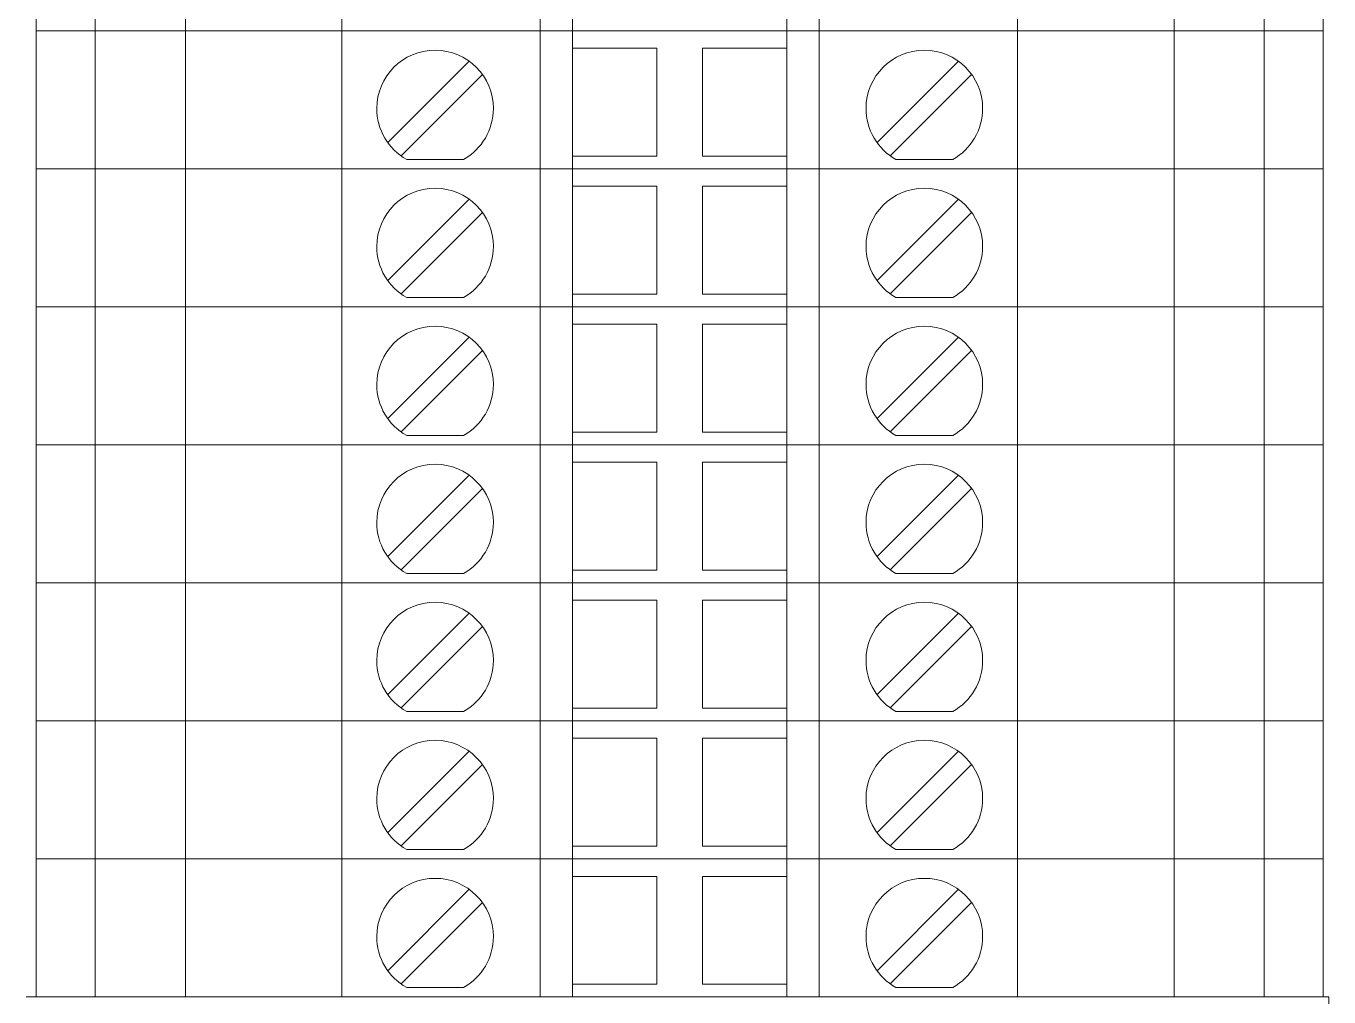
# Model space of a CAD drawing. Header units: millimetres. Extents: x 1880 to 4113, y 771 to 2990.
# Drawn here: x 2250.29 to 2298.89, y 1787.01 to 1823.24 of the extents above; entities that cross this region are included whole.
import ezdxf

# ---------------------------------------------------------------- set-up
doc = ezdxf.new("R2010")
doc.units = ezdxf.units.MM
doc.layers.add('000-PI-Oprema', color=30, linetype='Continuous', lineweight=5)
doc.layers.add('000-PI-ORMAR', color=2, linetype='Continuous')

msp = doc.modelspace()

# ---------------------------------------------------------------- linework, layer by layer
at = {"layer": '000-PI-Oprema', "color": 0, "linetype": 'ByBlock', "lineweight": 0}
for p, q in [((2298.89, 1787.013), (2250.29, 1787.013)), ((2298.89, 1779.663), (2298.89, 1787.013))]:
    msp.add_line(p, q, dxfattribs=at)
at = {"layer": '000-PI-ORMAR', "color": 0, "linetype": 'ByBlock', "lineweight": 0}
for p, q in [((2250.672, 1823.063), (2250.672, 1828.213)), ((2252.872, 1823.063), (2252.872, 1828.213)), ((2256.233, 1823.063), (2256.233, 1828.213)), ((2262.072, 1823.063), (2262.072, 1828.213)), ((2269.472, 1823.063), (2269.472, 1828.213)), ((2270.672, 1823.063), (2270.672, 1828.213)), ((2278.672, 1823.063), (2278.672, 1828.213)), ((2279.872, 1823.063), (2279.872, 1828.213)), ((2287.272, 1823.063), (2287.272, 1828.213)), ((2293.111, 1823.063), (2293.111, 1828.213)), ((2296.472, 1823.063), (2296.472, 1828.213)), ((2298.672, 1823.063), (2298.672, 1828.213)), ((2250.672, 1823.063), (2250.672, 1823.063)), ((2250.672, 1823.063), (2251.355, 1823.063)), ((2250.672, 1823.063), (2250.672, 1823.063)), ((2250.672, 1823.063), (2251.355, 1823.063)), ((2250.672, 1817.913), (2250.672, 1823.063)), ((2251.672, 1823.063), (2251.355, 1823.063)), ((2251.672, 1823.063), (2251.355, 1823.063)), ((2252.872, 1823.063), (2251.672, 1823.063)), ((2251.672, 1823.063), (2251.672, 1823.063)), ((2251.672, 1823.063), (2251.672, 1823.063)), ((2252.872, 1823.063), (2251.672, 1823.063)), ((2252.172, 1823.063), (2252.172, 1823.063)), ((2254.464, 1823.063), (2252.872, 1823.063)), ((2252.872, 1823.063), (2252.872, 1823.063)), ((2252.872, 1823.063), (2252.872, 1823.063)), ((2254.464, 1823.063), (2252.872, 1823.063)), ((2252.872, 1817.913), (2252.872, 1823.063)), ((2256.606, 1823.063), (2254.464, 1823.063)), ((2256.606, 1823.063), (2254.464, 1823.063)), ((2254.922, 1823.063), (2254.922, 1823.063)), ((2254.922, 1823.063), (2254.922, 1823.063)), ((2256.233, 1817.913), (2256.233, 1823.063)), ((2256.606, 1823.063), (2256.99, 1823.063)), ((2256.99, 1823.063), (2256.606, 1823.063)), ((2256.99, 1823.063), (2259.498, 1823.063)), ((2259.498, 1823.063), (2256.99, 1823.063)), ((2257.472, 1823.063), (2257.472, 1823.063)), ((2257.472, 1823.063), (2257.472, 1823.063)), ((2258.372, 1823.063), (2258.372, 1823.063)), ((2258.372, 1823.063), (2258.372, 1823.063)), ((2258.672, 1823.063), (2258.672, 1823.063)), ((2262.072, 1823.063), (2259.498, 1823.063)), ((2262.072, 1823.063), (2259.498, 1823.063)), ((2269.472, 1823.063), (2262.072, 1823.063)), ((2269.472, 1823.063), (2262.072, 1823.063)), ((2262.072, 1817.913), (2262.072, 1823.063)), ((2270.672, 1823.063), (2269.472, 1823.063)), ((2270.672, 1823.063), (2269.472, 1823.063)), ((2269.472, 1817.913), (2269.472, 1823.063)), ((2278.672, 1823.063), (2270.672, 1823.063)), ((2270.672, 1823.063), (2270.672, 1823.063)), ((2270.672, 1823.063), (2270.672, 1823.063)), ((2278.672, 1823.063), (2270.672, 1823.063)), ((2270.672, 1817.913), (2270.672, 1823.063)), ((2279.872, 1823.063), (2278.672, 1823.063)), ((2278.672, 1823.063), (2278.672, 1823.063)), ((2278.672, 1823.063), (2278.672, 1823.063)), ((2279.872, 1823.063), (2278.672, 1823.063)), ((2278.672, 1817.913), (2278.672, 1823.063)), ((2287.272, 1823.063), (2279.872, 1823.063)), ((2287.272, 1823.063), (2279.872, 1823.063)), ((2279.872, 1817.913), (2279.872, 1823.063)), ((2284.472, 1823.063), (2284.472, 1823.063)), ((2284.472, 1823.063), (2284.472, 1823.063)), ((2289.846, 1823.063), (2287.272, 1823.063)), ((2289.846, 1823.063), (2287.272, 1823.063)), ((2287.272, 1817.913), (2287.272, 1823.063)), ((2289.522, 1823.063), (2289.522, 1823.063)), ((2289.522, 1823.063), (2289.522, 1823.063)), ((2289.846, 1823.063), (2292.354, 1823.063)), ((2292.354, 1823.063), (2289.846, 1823.063)), ((2290.672, 1823.063), (2290.672, 1823.063)), ((2292.172, 1823.063), (2292.172, 1823.063)), ((2292.172, 1823.063), (2292.172, 1823.063)), ((2292.354, 1823.063), (2292.738, 1823.063)), ((2292.738, 1823.063), (2292.354, 1823.063)), ((2294.88, 1823.063), (2292.738, 1823.063)), ((2294.88, 1823.063), (2292.738, 1823.063)), ((2293.111, 1817.913), (2293.111, 1823.063)), ((2294.422, 1823.063), (2294.422, 1823.063)), ((2294.422, 1823.063), (2294.422, 1823.063)), ((2296.472, 1823.063), (2294.88, 1823.063)), ((2296.472, 1823.063), (2294.88, 1823.063)), ((2296.472, 1823.063), (2298.672, 1823.063)), ((2296.472, 1823.063), (2296.472, 1823.063)), ((2296.472, 1823.063), (2296.472, 1823.063)), ((2296.472, 1823.063), (2298.672, 1823.063)), ((2296.472, 1817.913), (2296.472, 1823.063)), ((2298.672, 1823.063), (2298.672, 1823.063)), ((2298.672, 1823.063), (2298.672, 1823.063)), ((2298.672, 1817.913), (2298.672, 1823.063)), ((2270.672, 1822.413), (2270.672, 1822.413)), ((2270.672, 1822.413), (2273.822, 1822.413)), ((2273.822, 1822.413), (2273.822, 1818.388)), ((2273.822, 1822.413), (2273.822, 1822.413)), ((2275.522, 1822.413), (2278.672, 1822.413)), ((2275.522, 1818.388), (2275.522, 1822.413)), ((2275.522, 1822.413), (2275.522, 1822.413)), ((2278.672, 1822.413), (2278.672, 1822.413)), ((2266.817, 1821.929), (2263.782, 1818.893)), ((2266.817, 1821.929), (2266.817, 1821.929)), ((2285.067, 1821.929), (2282.032, 1818.893)), ((2285.067, 1821.929), (2285.067, 1821.929)), ((2264.276, 1818.398), (2267.312, 1821.434)), ((2267.312, 1821.434), (2267.312, 1821.434)), ((2269.472, 1818.863), (2269.472, 1821.463)), ((2269.472, 1821.463), (2269.472, 1821.463)), ((2279.872, 1821.463), (2279.872, 1821.463)), ((2279.872, 1818.863), (2279.872, 1821.463)), ((2282.526, 1818.398), (2285.562, 1821.434)), ((2285.562, 1821.434), (2285.562, 1821.434)), ((2263.782, 1818.893), (2263.782, 1818.893)), ((2269.472, 1818.863), (2269.472, 1818.863)), ((2279.872, 1818.863), (2279.872, 1818.863)), ((2282.032, 1818.893), (2282.032, 1818.893)), ((2264.276, 1818.398), (2264.276, 1818.398)), ((2264.488, 1818.263), (2264.488, 1818.263)), ((2264.488, 1818.263), (2266.606, 1818.263)), ((2266.606, 1818.263), (2266.606, 1818.263)), ((2270.672, 1818.388), (2270.672, 1818.388)), ((2273.822, 1818.388), (2270.672, 1818.388)), ((2273.822, 1818.388), (2273.822, 1818.388)), ((2278.672, 1818.388), (2275.522, 1818.388)), ((2275.522, 1818.388), (2275.522, 1818.388)), ((2278.672, 1818.388), (2278.672, 1818.388)), ((2282.526, 1818.398), (2282.526, 1818.398)), ((2282.738, 1818.263), (2282.738, 1818.263)), ((2282.738, 1818.263), (2284.856, 1818.263)), ((2284.856, 1818.263), (2284.856, 1818.263)), ((2250.672, 1817.913), (2250.672, 1817.913)), ((2250.672, 1817.913), (2251.355, 1817.913)), ((2250.672, 1817.913), (2250.672, 1817.913)), ((2250.672, 1817.913), (2251.355, 1817.913)), ((2250.672, 1812.763), (2250.672, 1817.913)), ((2251.672, 1817.913), (2251.355, 1817.913)), ((2251.672, 1817.913), (2251.355, 1817.913)), ((2252.872, 1817.913), (2251.672, 1817.913)), ((2251.672, 1817.913), (2251.672, 1817.913)), ((2251.672, 1817.913), (2251.672, 1817.913)), ((2252.872, 1817.913), (2251.672, 1817.913)), ((2252.172, 1817.913), (2252.172, 1817.913)), ((2254.464, 1817.913), (2252.872, 1817.913)), ((2252.872, 1817.913), (2252.872, 1817.913)), ((2252.872, 1817.913), (2252.872, 1817.913)), ((2254.464, 1817.913), (2252.872, 1817.913)), ((2252.872, 1812.763), (2252.872, 1817.913)), ((2256.606, 1817.913), (2254.464, 1817.913)), ((2256.606, 1817.913), (2254.464, 1817.913)), ((2254.922, 1817.913), (2254.922, 1817.913)), ((2254.922, 1817.913), (2254.922, 1817.913)), ((2256.233, 1812.763), (2256.233, 1817.913)), ((2256.606, 1817.913), (2256.99, 1817.913)), ((2256.99, 1817.913), (2256.606, 1817.913)), ((2256.99, 1817.913), (2259.498, 1817.913)), ((2259.498, 1817.913), (2256.99, 1817.913)), ((2257.472, 1817.913), (2257.472, 1817.913)), ((2257.472, 1817.913), (2257.472, 1817.913)), ((2258.372, 1817.913), (2258.372, 1817.913)), ((2258.372, 1817.913), (2258.372, 1817.913)), ((2258.672, 1817.913), (2258.672, 1817.913)), ((2262.072, 1817.913), (2259.498, 1817.913)), ((2262.072, 1817.913), (2259.498, 1817.913)), ((2269.472, 1817.913), (2262.072, 1817.913)), ((2269.472, 1817.913), (2262.072, 1817.913)), ((2262.072, 1812.763), (2262.072, 1817.913)), ((2270.672, 1817.913), (2269.472, 1817.913)), ((2270.672, 1817.913), (2269.472, 1817.913)), ((2269.472, 1812.763), (2269.472, 1817.913)), ((2278.672, 1817.913), (2270.672, 1817.913)), ((2270.672, 1817.913), (2270.672, 1817.913)), ((2270.672, 1817.913), (2270.672, 1817.913)), ((2278.672, 1817.913), (2270.672, 1817.913)), ((2270.672, 1812.763), (2270.672, 1817.913)), ((2279.872, 1817.913), (2278.672, 1817.913)), ((2278.672, 1817.913), (2278.672, 1817.913)), ((2278.672, 1817.913), (2278.672, 1817.913)), ((2279.872, 1817.913), (2278.672, 1817.913)), ((2278.672, 1812.763), (2278.672, 1817.913)), ((2287.272, 1817.913), (2279.872, 1817.913)), ((2287.272, 1817.913), (2279.872, 1817.913)), ((2279.872, 1812.763), (2279.872, 1817.913)), ((2284.472, 1817.913), (2284.472, 1817.913)), ((2284.472, 1817.913), (2284.472, 1817.913)), ((2289.846, 1817.913), (2287.272, 1817.913)), ((2289.846, 1817.913), (2287.272, 1817.913)), ((2287.272, 1812.763), (2287.272, 1817.913)), ((2289.522, 1817.913), (2289.522, 1817.913)), ((2289.522, 1817.913), (2289.522, 1817.913)), ((2289.846, 1817.913), (2292.354, 1817.913)), ((2292.354, 1817.913), (2289.846, 1817.913)), ((2290.672, 1817.913), (2290.672, 1817.913)), ((2292.172, 1817.913), (2292.172, 1817.913)), ((2292.172, 1817.913), (2292.172, 1817.913)), ((2292.354, 1817.913), (2292.738, 1817.913)), ((2292.738, 1817.913), (2292.354, 1817.913)), ((2294.88, 1817.913), (2292.738, 1817.913)), ((2294.88, 1817.913), (2292.738, 1817.913)), ((2293.111, 1812.763), (2293.111, 1817.913)), ((2294.422, 1817.913), (2294.422, 1817.913)), ((2294.422, 1817.913), (2294.422, 1817.913)), ((2296.472, 1817.913), (2294.88, 1817.913)), ((2296.472, 1817.913), (2294.88, 1817.913)), ((2296.472, 1817.913), (2298.672, 1817.913)), ((2296.472, 1817.913), (2296.472, 1817.913)), ((2296.472, 1817.913), (2296.472, 1817.913)), ((2296.472, 1817.913), (2298.672, 1817.913)), ((2296.472, 1812.763), (2296.472, 1817.913)), ((2298.672, 1817.913), (2298.672, 1817.913)), ((2298.672, 1817.913), (2298.672, 1817.913)), ((2298.672, 1812.763), (2298.672, 1817.913)), ((2270.672, 1817.263), (2270.672, 1817.263)), ((2270.672, 1817.263), (2273.822, 1817.263)), ((2273.822, 1817.263), (2273.822, 1813.238)), ((2273.822, 1817.263), (2273.822, 1817.263)), ((2275.522, 1817.263), (2278.672, 1817.263)), ((2275.522, 1813.238), (2275.522, 1817.263)), ((2275.522, 1817.263), (2275.522, 1817.263)), ((2278.672, 1817.263), (2278.672, 1817.263)), ((2266.817, 1816.779), (2263.782, 1813.743)), ((2266.817, 1816.779), (2266.817, 1816.779)), ((2285.067, 1816.779), (2282.032, 1813.743)), ((2285.067, 1816.779), (2285.067, 1816.779)), ((2264.276, 1813.248), (2267.312, 1816.284)), ((2267.312, 1816.284), (2267.312, 1816.284)), ((2269.472, 1813.713), (2269.472, 1816.313)), ((2269.472, 1816.313), (2269.472, 1816.313)), ((2279.872, 1816.313), (2279.872, 1816.313)), ((2279.872, 1813.713), (2279.872, 1816.313)), ((2282.526, 1813.248), (2285.562, 1816.284)), ((2285.562, 1816.284), (2285.562, 1816.284)), ((2263.782, 1813.743), (2263.782, 1813.743)), ((2269.472, 1813.713), (2269.472, 1813.713)), ((2279.872, 1813.713), (2279.872, 1813.713)), ((2282.032, 1813.743), (2282.032, 1813.743)), ((2264.276, 1813.248), (2264.276, 1813.248)), ((2264.488, 1813.113), (2264.488, 1813.113)), ((2264.488, 1813.113), (2266.606, 1813.113)), ((2266.606, 1813.113), (2266.606, 1813.113)), ((2270.672, 1813.238), (2270.672, 1813.238)), ((2273.822, 1813.238), (2270.672, 1813.238)), ((2273.822, 1813.238), (2273.822, 1813.238)), ((2278.672, 1813.238), (2275.522, 1813.238)), ((2275.522, 1813.238), (2275.522, 1813.238)), ((2278.672, 1813.238), (2278.672, 1813.238)), ((2282.526, 1813.248), (2282.526, 1813.248)), ((2282.738, 1813.113), (2282.738, 1813.113)), ((2282.738, 1813.113), (2284.856, 1813.113)), ((2284.856, 1813.113), (2284.856, 1813.113)), ((2250.672, 1812.763), (2250.672, 1812.763)), ((2250.672, 1812.763), (2251.355, 1812.763)), ((2250.672, 1812.763), (2250.672, 1812.763)), ((2250.672, 1812.763), (2251.355, 1812.763)), ((2250.672, 1807.613), (2250.672, 1812.763)), ((2251.672, 1812.763), (2251.355, 1812.763)), ((2251.672, 1812.763), (2251.355, 1812.763)), ((2252.872, 1812.763), (2251.672, 1812.763)), ((2251.672, 1812.763), (2251.672, 1812.763)), ((2251.672, 1812.763), (2251.672, 1812.763)), ((2252.872, 1812.763), (2251.672, 1812.763)), ((2252.172, 1812.763), (2252.172, 1812.763)), ((2254.464, 1812.763), (2252.872, 1812.763)), ((2252.872, 1812.763), (2252.872, 1812.763)), ((2252.872, 1812.763), (2252.872, 1812.763)), ((2254.464, 1812.763), (2252.872, 1812.763)), ((2252.872, 1807.613), (2252.872, 1812.763)), ((2256.606, 1812.763), (2254.464, 1812.763)), ((2256.606, 1812.763), (2254.464, 1812.763)), ((2254.922, 1812.763), (2254.922, 1812.763)), ((2254.922, 1812.763), (2254.922, 1812.763)), ((2256.233, 1807.613), (2256.233, 1812.763)), ((2256.606, 1812.763), (2256.99, 1812.763)), ((2256.99, 1812.763), (2256.606, 1812.763)), ((2256.99, 1812.763), (2259.498, 1812.763)), ((2259.498, 1812.763), (2256.99, 1812.763)), ((2257.472, 1812.763), (2257.472, 1812.763)), ((2257.472, 1812.763), (2257.472, 1812.763)), ((2258.372, 1812.763), (2258.372, 1812.763)), ((2258.372, 1812.763), (2258.372, 1812.763)), ((2258.672, 1812.763), (2258.672, 1812.763)), ((2262.072, 1812.763), (2259.498, 1812.763)), ((2262.072, 1812.763), (2259.498, 1812.763)), ((2269.472, 1812.763), (2262.072, 1812.763)), ((2269.472, 1812.763), (2262.072, 1812.763)), ((2262.072, 1807.613), (2262.072, 1812.763)), ((2270.672, 1812.763), (2269.472, 1812.763)), ((2270.672, 1812.763), (2269.472, 1812.763)), ((2269.472, 1807.613), (2269.472, 1812.763)), ((2278.672, 1812.763), (2270.672, 1812.763)), ((2270.672, 1812.763), (2270.672, 1812.763)), ((2270.672, 1812.763), (2270.672, 1812.763)), ((2278.672, 1812.763), (2270.672, 1812.763)), ((2270.672, 1807.613), (2270.672, 1812.763)), ((2279.872, 1812.763), (2278.672, 1812.763)), ((2278.672, 1812.763), (2278.672, 1812.763)), ((2278.672, 1812.763), (2278.672, 1812.763)), ((2279.872, 1812.763), (2278.672, 1812.763)), ((2278.672, 1807.613), (2278.672, 1812.763)), ((2287.272, 1812.763), (2279.872, 1812.763)), ((2287.272, 1812.763), (2279.872, 1812.763)), ((2279.872, 1807.613), (2279.872, 1812.763)), ((2284.472, 1812.763), (2284.472, 1812.763)), ((2284.472, 1812.763), (2284.472, 1812.763)), ((2289.846, 1812.763), (2287.272, 1812.763)), ((2289.846, 1812.763), (2287.272, 1812.763)), ((2287.272, 1807.613), (2287.272, 1812.763)), ((2289.522, 1812.763), (2289.522, 1812.763)), ((2289.522, 1812.763), (2289.522, 1812.763)), ((2289.846, 1812.763), (2292.354, 1812.763)), ((2292.354, 1812.763), (2289.846, 1812.763)), ((2290.672, 1812.763), (2290.672, 1812.763)), ((2292.172, 1812.763), (2292.172, 1812.763)), ((2292.172, 1812.763), (2292.172, 1812.763)), ((2292.354, 1812.763), (2292.738, 1812.763)), ((2292.738, 1812.763), (2292.354, 1812.763)), ((2294.88, 1812.763), (2292.738, 1812.763)), ((2294.88, 1812.763), (2292.738, 1812.763)), ((2293.111, 1807.613), (2293.111, 1812.763)), ((2294.422, 1812.763), (2294.422, 1812.763)), ((2294.422, 1812.763), (2294.422, 1812.763)), ((2296.472, 1812.763), (2294.88, 1812.763)), ((2296.472, 1812.763), (2294.88, 1812.763)), ((2296.472, 1812.763), (2298.672, 1812.763)), ((2296.472, 1812.763), (2296.472, 1812.763)), ((2296.472, 1812.763), (2296.472, 1812.763)), ((2296.472, 1812.763), (2298.672, 1812.763)), ((2296.472, 1807.613), (2296.472, 1812.763)), ((2298.672, 1812.763), (2298.672, 1812.763)), ((2298.672, 1812.763), (2298.672, 1812.763)), ((2298.672, 1807.613), (2298.672, 1812.763)), ((2270.672, 1812.113), (2270.672, 1812.113)), ((2270.672, 1812.113), (2273.822, 1812.113)), ((2273.822, 1812.113), (2273.822, 1808.088)), ((2273.822, 1812.113), (2273.822, 1812.113)), ((2275.522, 1812.113), (2278.672, 1812.113)), ((2275.522, 1808.088), (2275.522, 1812.113)), ((2275.522, 1812.113), (2275.522, 1812.113)), ((2278.672, 1812.113), (2278.672, 1812.113)), ((2266.817, 1811.629), (2263.782, 1808.593)), ((2266.817, 1811.629), (2266.817, 1811.629)), ((2285.067, 1811.629), (2282.032, 1808.593)), ((2285.067, 1811.629), (2285.067, 1811.629)), ((2264.276, 1808.098), (2267.312, 1811.134)), ((2267.312, 1811.134), (2267.312, 1811.134)), ((2269.472, 1808.563), (2269.472, 1811.163)), ((2269.472, 1811.163), (2269.472, 1811.163)), ((2279.872, 1811.163), (2279.872, 1811.163)), ((2279.872, 1808.563), (2279.872, 1811.163)), ((2282.526, 1808.098), (2285.562, 1811.134)), ((2285.562, 1811.134), (2285.562, 1811.134)), ((2263.782, 1808.593), (2263.782, 1808.593)), ((2269.472, 1808.563), (2269.472, 1808.563)), ((2279.872, 1808.563), (2279.872, 1808.563)), ((2282.032, 1808.593), (2282.032, 1808.593)), ((2264.276, 1808.098), (2264.276, 1808.098)), ((2264.488, 1807.963), (2264.488, 1807.963)), ((2264.488, 1807.963), (2266.606, 1807.963)), ((2266.606, 1807.963), (2266.606, 1807.963)), ((2270.672, 1808.088), (2270.672, 1808.088)), ((2273.822, 1808.088), (2270.672, 1808.088)), ((2273.822, 1808.088), (2273.822, 1808.088)), ((2278.672, 1808.088), (2275.522, 1808.088)), ((2275.522, 1808.088), (2275.522, 1808.088)), ((2278.672, 1808.088), (2278.672, 1808.088)), ((2282.526, 1808.098), (2282.526, 1808.098)), ((2282.738, 1807.963), (2282.738, 1807.963)), ((2282.738, 1807.963), (2284.856, 1807.963)), ((2284.856, 1807.963), (2284.856, 1807.963)), ((2250.672, 1807.613), (2250.672, 1807.613)), ((2250.672, 1807.613), (2251.355, 1807.613)), ((2250.672, 1807.613), (2250.672, 1807.613)), ((2250.672, 1807.613), (2251.355, 1807.613)), ((2250.672, 1802.463), (2250.672, 1807.613)), ((2251.672, 1807.613), (2251.355, 1807.613)), ((2251.672, 1807.613), (2251.355, 1807.613)), ((2252.872, 1807.613), (2251.672, 1807.613)), ((2251.672, 1807.613), (2251.672, 1807.613)), ((2251.672, 1807.613), (2251.672, 1807.613)), ((2252.872, 1807.613), (2251.672, 1807.613)), ((2252.172, 1807.613), (2252.172, 1807.613)), ((2254.464, 1807.613), (2252.872, 1807.613)), ((2252.872, 1807.613), (2252.872, 1807.613)), ((2252.872, 1807.613), (2252.872, 1807.613)), ((2254.464, 1807.613), (2252.872, 1807.613)), ((2252.872, 1802.463), (2252.872, 1807.613)), ((2256.606, 1807.613), (2254.464, 1807.613)), ((2256.606, 1807.613), (2254.464, 1807.613)), ((2254.922, 1807.613), (2254.922, 1807.613)), ((2254.922, 1807.613), (2254.922, 1807.613)), ((2256.233, 1802.463), (2256.233, 1807.613)), ((2256.606, 1807.613), (2256.99, 1807.613)), ((2256.99, 1807.613), (2256.606, 1807.613)), ((2256.99, 1807.613), (2259.498, 1807.613)), ((2259.498, 1807.613), (2256.99, 1807.613)), ((2257.472, 1807.613), (2257.472, 1807.613)), ((2257.472, 1807.613), (2257.472, 1807.613)), ((2258.372, 1807.613), (2258.372, 1807.613)), ((2258.372, 1807.613), (2258.372, 1807.613)), ((2258.672, 1807.613), (2258.672, 1807.613)), ((2262.072, 1807.613), (2259.498, 1807.613)), ((2262.072, 1807.613), (2259.498, 1807.613)), ((2269.472, 1807.613), (2262.072, 1807.613)), ((2269.472, 1807.613), (2262.072, 1807.613)), ((2262.072, 1802.463), (2262.072, 1807.613)), ((2270.672, 1807.613), (2269.472, 1807.613)), ((2270.672, 1807.613), (2269.472, 1807.613)), ((2269.472, 1802.463), (2269.472, 1807.613)), ((2278.672, 1807.613), (2270.672, 1807.613)), ((2270.672, 1807.613), (2270.672, 1807.613)), ((2270.672, 1807.613), (2270.672, 1807.613)), ((2278.672, 1807.613), (2270.672, 1807.613)), ((2270.672, 1802.463), (2270.672, 1807.613)), ((2279.872, 1807.613), (2278.672, 1807.613)), ((2278.672, 1807.613), (2278.672, 1807.613)), ((2278.672, 1807.613), (2278.672, 1807.613)), ((2279.872, 1807.613), (2278.672, 1807.613)), ((2278.672, 1802.463), (2278.672, 1807.613)), ((2287.272, 1807.613), (2279.872, 1807.613)), ((2287.272, 1807.613), (2279.872, 1807.613)), ((2279.872, 1802.463), (2279.872, 1807.613)), ((2284.472, 1807.613), (2284.472, 1807.613)), ((2284.472, 1807.613), (2284.472, 1807.613)), ((2289.846, 1807.613), (2287.272, 1807.613)), ((2289.846, 1807.613), (2287.272, 1807.613)), ((2287.272, 1802.463), (2287.272, 1807.613)), ((2289.522, 1807.613), (2289.522, 1807.613)), ((2289.522, 1807.613), (2289.522, 1807.613)), ((2289.846, 1807.613), (2292.354, 1807.613)), ((2292.354, 1807.613), (2289.846, 1807.613)), ((2290.672, 1807.613), (2290.672, 1807.613)), ((2292.172, 1807.613), (2292.172, 1807.613)), ((2292.172, 1807.613), (2292.172, 1807.613)), ((2292.354, 1807.613), (2292.738, 1807.613)), ((2292.738, 1807.613), (2292.354, 1807.613)), ((2294.88, 1807.613), (2292.738, 1807.613)), ((2294.88, 1807.613), (2292.738, 1807.613)), ((2293.111, 1802.463), (2293.111, 1807.613)), ((2294.422, 1807.613), (2294.422, 1807.613)), ((2294.422, 1807.613), (2294.422, 1807.613)), ((2296.472, 1807.613), (2294.88, 1807.613)), ((2296.472, 1807.613), (2294.88, 1807.613)), ((2296.472, 1807.613), (2298.672, 1807.613)), ((2296.472, 1807.613), (2296.472, 1807.613)), ((2296.472, 1807.613), (2296.472, 1807.613)), ((2296.472, 1807.613), (2298.672, 1807.613)), ((2296.472, 1802.463), (2296.472, 1807.613)), ((2298.672, 1807.613), (2298.672, 1807.613)), ((2298.672, 1807.613), (2298.672, 1807.613)), ((2298.672, 1802.463), (2298.672, 1807.613)), ((2270.672, 1806.963), (2270.672, 1806.963)), ((2270.672, 1806.963), (2273.822, 1806.963)), ((2273.822, 1806.963), (2273.822, 1802.938)), ((2273.822, 1806.963), (2273.822, 1806.963)), ((2275.522, 1806.963), (2278.672, 1806.963)), ((2275.522, 1802.938), (2275.522, 1806.963)), ((2275.522, 1806.963), (2275.522, 1806.963)), ((2278.672, 1806.963), (2278.672, 1806.963)), ((2266.817, 1806.479), (2263.782, 1803.443)), ((2266.817, 1806.479), (2266.817, 1806.479)), ((2285.067, 1806.479), (2282.032, 1803.443)), ((2285.067, 1806.479), (2285.067, 1806.479)), ((2264.276, 1802.948), (2267.312, 1805.984)), ((2267.312, 1805.984), (2267.312, 1805.984)), ((2269.472, 1803.413), (2269.472, 1806.013)), ((2269.472, 1806.013), (2269.472, 1806.013)), ((2279.872, 1806.013), (2279.872, 1806.013)), ((2279.872, 1803.413), (2279.872, 1806.013)), ((2282.526, 1802.948), (2285.562, 1805.984)), ((2285.562, 1805.984), (2285.562, 1805.984)), ((2263.782, 1803.443), (2263.782, 1803.443)), ((2269.472, 1803.413), (2269.472, 1803.413)), ((2279.872, 1803.413), (2279.872, 1803.413)), ((2282.032, 1803.443), (2282.032, 1803.443)), ((2264.276, 1802.948), (2264.276, 1802.948)), ((2264.488, 1802.813), (2264.488, 1802.813)), ((2264.488, 1802.813), (2266.606, 1802.813)), ((2266.606, 1802.813), (2266.606, 1802.813)), ((2270.672, 1802.938), (2270.672, 1802.938)), ((2273.822, 1802.938), (2270.672, 1802.938)), ((2273.822, 1802.938), (2273.822, 1802.938)), ((2278.672, 1802.938), (2275.522, 1802.938)), ((2275.522, 1802.938), (2275.522, 1802.938)), ((2278.672, 1802.938), (2278.672, 1802.938)), ((2282.526, 1802.948), (2282.526, 1802.948)), ((2282.738, 1802.813), (2282.738, 1802.813)), ((2282.738, 1802.813), (2284.856, 1802.813)), ((2284.856, 1802.813), (2284.856, 1802.813)), ((2250.672, 1802.463), (2250.672, 1802.463)), ((2250.672, 1802.463), (2251.355, 1802.463)), ((2250.672, 1802.463), (2250.672, 1802.463)), ((2250.672, 1802.463), (2251.355, 1802.463)), ((2250.672, 1797.313), (2250.672, 1802.463)), ((2251.672, 1802.463), (2251.355, 1802.463)), ((2251.672, 1802.463), (2251.355, 1802.463)), ((2252.872, 1802.463), (2251.672, 1802.463)), ((2251.672, 1802.463), (2251.672, 1802.463)), ((2251.672, 1802.463), (2251.672, 1802.463)), ((2252.872, 1802.463), (2251.672, 1802.463)), ((2252.172, 1802.463), (2252.172, 1802.463)), ((2254.464, 1802.463), (2252.872, 1802.463)), ((2252.872, 1802.463), (2252.872, 1802.463)), ((2252.872, 1802.463), (2252.872, 1802.463)), ((2254.464, 1802.463), (2252.872, 1802.463)), ((2252.872, 1797.313), (2252.872, 1802.463)), ((2256.606, 1802.463), (2254.464, 1802.463)), ((2256.606, 1802.463), (2254.464, 1802.463)), ((2254.922, 1802.463), (2254.922, 1802.463)), ((2254.922, 1802.463), (2254.922, 1802.463)), ((2256.233, 1797.313), (2256.233, 1802.463)), ((2256.606, 1802.463), (2256.99, 1802.463)), ((2256.99, 1802.463), (2256.606, 1802.463)), ((2256.99, 1802.463), (2259.498, 1802.463)), ((2259.498, 1802.463), (2256.99, 1802.463)), ((2257.472, 1802.463), (2257.472, 1802.463)), ((2257.472, 1802.463), (2257.472, 1802.463)), ((2258.372, 1802.463), (2258.372, 1802.463)), ((2258.372, 1802.463), (2258.372, 1802.463)), ((2258.672, 1802.463), (2258.672, 1802.463)), ((2262.072, 1802.463), (2259.498, 1802.463)), ((2262.072, 1802.463), (2259.498, 1802.463)), ((2269.472, 1802.463), (2262.072, 1802.463)), ((2269.472, 1802.463), (2262.072, 1802.463)), ((2262.072, 1797.313), (2262.072, 1802.463)), ((2270.672, 1802.463), (2269.472, 1802.463)), ((2270.672, 1802.463), (2269.472, 1802.463)), ((2269.472, 1797.313), (2269.472, 1802.463)), ((2278.672, 1802.463), (2270.672, 1802.463)), ((2270.672, 1802.463), (2270.672, 1802.463)), ((2270.672, 1802.463), (2270.672, 1802.463)), ((2278.672, 1802.463), (2270.672, 1802.463)), ((2270.672, 1797.313), (2270.672, 1802.463)), ((2279.872, 1802.463), (2278.672, 1802.463)), ((2278.672, 1802.463), (2278.672, 1802.463)), ((2278.672, 1802.463), (2278.672, 1802.463)), ((2279.872, 1802.463), (2278.672, 1802.463)), ((2278.672, 1797.313), (2278.672, 1802.463)), ((2287.272, 1802.463), (2279.872, 1802.463)), ((2287.272, 1802.463), (2279.872, 1802.463)), ((2279.872, 1797.313), (2279.872, 1802.463)), ((2284.472, 1802.463), (2284.472, 1802.463)), ((2284.472, 1802.463), (2284.472, 1802.463)), ((2289.846, 1802.463), (2287.272, 1802.463)), ((2289.846, 1802.463), (2287.272, 1802.463)), ((2287.272, 1797.313), (2287.272, 1802.463)), ((2289.522, 1802.463), (2289.522, 1802.463)), ((2289.522, 1802.463), (2289.522, 1802.463)), ((2289.846, 1802.463), (2292.354, 1802.463)), ((2292.354, 1802.463), (2289.846, 1802.463)), ((2290.672, 1802.463), (2290.672, 1802.463)), ((2292.172, 1802.463), (2292.172, 1802.463)), ((2292.172, 1802.463), (2292.172, 1802.463)), ((2292.354, 1802.463), (2292.738, 1802.463)), ((2292.738, 1802.463), (2292.354, 1802.463)), ((2294.88, 1802.463), (2292.738, 1802.463)), ((2294.88, 1802.463), (2292.738, 1802.463)), ((2293.111, 1797.313), (2293.111, 1802.463)), ((2294.422, 1802.463), (2294.422, 1802.463)), ((2294.422, 1802.463), (2294.422, 1802.463)), ((2296.472, 1802.463), (2294.88, 1802.463)), ((2296.472, 1802.463), (2294.88, 1802.463)), ((2296.472, 1802.463), (2298.672, 1802.463)), ((2296.472, 1802.463), (2296.472, 1802.463)), ((2296.472, 1802.463), (2296.472, 1802.463)), ((2296.472, 1802.463), (2298.672, 1802.463)), ((2296.472, 1797.313), (2296.472, 1802.463)), ((2298.672, 1802.463), (2298.672, 1802.463)), ((2298.672, 1802.463), (2298.672, 1802.463)), ((2298.672, 1797.313), (2298.672, 1802.463)), ((2270.672, 1801.813), (2270.672, 1801.813)), ((2270.672, 1801.813), (2273.822, 1801.813)), ((2273.822, 1801.813), (2273.822, 1797.788)), ((2273.822, 1801.813), (2273.822, 1801.813)), ((2275.522, 1801.813), (2278.672, 1801.813)), ((2275.522, 1797.788), (2275.522, 1801.813)), ((2275.522, 1801.813), (2275.522, 1801.813)), ((2278.672, 1801.813), (2278.672, 1801.813)), ((2266.817, 1801.329), (2263.782, 1798.293)), ((2266.817, 1801.329), (2266.817, 1801.329)), ((2285.067, 1801.329), (2282.032, 1798.293)), ((2285.067, 1801.329), (2285.067, 1801.329)), ((2264.276, 1797.798), (2267.312, 1800.834)), ((2267.312, 1800.834), (2267.312, 1800.834)), ((2269.472, 1798.263), (2269.472, 1800.863)), ((2269.472, 1800.863), (2269.472, 1800.863)), ((2279.872, 1800.863), (2279.872, 1800.863)), ((2279.872, 1798.263), (2279.872, 1800.863)), ((2282.526, 1797.798), (2285.562, 1800.834)), ((2285.562, 1800.834), (2285.562, 1800.834)), ((2263.782, 1798.293), (2263.782, 1798.293)), ((2269.472, 1798.263), (2269.472, 1798.263)), ((2279.872, 1798.263), (2279.872, 1798.263)), ((2282.032, 1798.293), (2282.032, 1798.293)), ((2264.276, 1797.798), (2264.276, 1797.798)), ((2270.672, 1797.788), (2270.672, 1797.788)), ((2273.822, 1797.788), (2270.672, 1797.788)), ((2273.822, 1797.788), (2273.822, 1797.788)), ((2278.672, 1797.788), (2275.522, 1797.788)), ((2275.522, 1797.788), (2275.522, 1797.788)), ((2278.672, 1797.788), (2278.672, 1797.788)), ((2282.526, 1797.798), (2282.526, 1797.798)), ((2250.672, 1797.313), (2250.672, 1797.313)), ((2250.672, 1797.313), (2251.355, 1797.313)), ((2250.672, 1797.313), (2250.672, 1797.313)), ((2250.672, 1797.313), (2251.355, 1797.313)), ((2250.672, 1792.163), (2250.672, 1797.313)), ((2251.672, 1797.313), (2251.355, 1797.313)), ((2251.672, 1797.313), (2251.355, 1797.313)), ((2252.872, 1797.313), (2251.672, 1797.313)), ((2251.672, 1797.313), (2251.672, 1797.313)), ((2251.672, 1797.313), (2251.672, 1797.313)), ((2252.872, 1797.313), (2251.672, 1797.313)), ((2252.172, 1797.313), (2252.172, 1797.313)), ((2254.464, 1797.313), (2252.872, 1797.313)), ((2252.872, 1797.313), (2252.872, 1797.313)), ((2252.872, 1797.313), (2252.872, 1797.313)), ((2254.464, 1797.313), (2252.872, 1797.313)), ((2252.872, 1792.163), (2252.872, 1797.313)), ((2256.606, 1797.313), (2254.464, 1797.313)), ((2256.606, 1797.313), (2254.464, 1797.313)), ((2254.922, 1797.313), (2254.922, 1797.313)), ((2254.922, 1797.313), (2254.922, 1797.313)), ((2256.233, 1792.163), (2256.233, 1797.313)), ((2256.606, 1797.313), (2256.99, 1797.313)), ((2256.99, 1797.313), (2256.606, 1797.313)), ((2256.99, 1797.313), (2259.498, 1797.313)), ((2259.498, 1797.313), (2256.99, 1797.313)), ((2257.472, 1797.313), (2257.472, 1797.313)), ((2257.472, 1797.313), (2257.472, 1797.313)), ((2258.372, 1797.313), (2258.372, 1797.313)), ((2258.372, 1797.313), (2258.372, 1797.313)), ((2258.672, 1797.313), (2258.672, 1797.313)), ((2262.072, 1797.313), (2259.498, 1797.313)), ((2262.072, 1797.313), (2259.498, 1797.313)), ((2269.472, 1797.313), (2262.072, 1797.313)), ((2269.472, 1797.313), (2262.072, 1797.313)), ((2262.072, 1792.163), (2262.072, 1797.313)), ((2264.488, 1797.663), (2264.488, 1797.663)), ((2264.488, 1797.663), (2266.606, 1797.663)), ((2266.606, 1797.663), (2266.606, 1797.663)), ((2270.672, 1797.313), (2269.472, 1797.313)), ((2270.672, 1797.313), (2269.472, 1797.313)), ((2269.472, 1792.163), (2269.472, 1797.313)), ((2278.672, 1797.313), (2270.672, 1797.313)), ((2270.672, 1797.313), (2270.672, 1797.313)), ((2270.672, 1797.313), (2270.672, 1797.313)), ((2278.672, 1797.313), (2270.672, 1797.313)), ((2270.672, 1792.163), (2270.672, 1797.313)), ((2279.872, 1797.313), (2278.672, 1797.313)), ((2278.672, 1797.313), (2278.672, 1797.313)), ((2278.672, 1797.313), (2278.672, 1797.313)), ((2279.872, 1797.313), (2278.672, 1797.313)), ((2278.672, 1792.163), (2278.672, 1797.313)), ((2287.272, 1797.313), (2279.872, 1797.313)), ((2287.272, 1797.313), (2279.872, 1797.313)), ((2279.872, 1792.163), (2279.872, 1797.313)), ((2282.738, 1797.663), (2282.738, 1797.663)), ((2282.738, 1797.663), (2284.856, 1797.663)), ((2284.472, 1797.313), (2284.472, 1797.313)), ((2284.472, 1797.313), (2284.472, 1797.313)), ((2284.856, 1797.663), (2284.856, 1797.663)), ((2289.846, 1797.313), (2287.272, 1797.313)), ((2289.846, 1797.313), (2287.272, 1797.313)), ((2287.272, 1792.163), (2287.272, 1797.313)), ((2289.522, 1797.313), (2289.522, 1797.313)), ((2289.522, 1797.313), (2289.522, 1797.313)), ((2289.846, 1797.313), (2292.354, 1797.313)), ((2292.354, 1797.313), (2289.846, 1797.313)), ((2290.672, 1797.313), (2290.672, 1797.313)), ((2292.172, 1797.313), (2292.172, 1797.313)), ((2292.172, 1797.313), (2292.172, 1797.313)), ((2292.354, 1797.313), (2292.738, 1797.313)), ((2292.738, 1797.313), (2292.354, 1797.313)), ((2294.88, 1797.313), (2292.738, 1797.313)), ((2294.88, 1797.313), (2292.738, 1797.313)), ((2293.111, 1792.163), (2293.111, 1797.313)), ((2294.422, 1797.313), (2294.422, 1797.313)), ((2294.422, 1797.313), (2294.422, 1797.313)), ((2296.472, 1797.313), (2294.88, 1797.313)), ((2296.472, 1797.313), (2294.88, 1797.313)), ((2296.472, 1797.313), (2298.672, 1797.313)), ((2296.472, 1797.313), (2296.472, 1797.313)), ((2296.472, 1797.313), (2296.472, 1797.313)), ((2296.472, 1797.313), (2298.672, 1797.313)), ((2296.472, 1792.163), (2296.472, 1797.313)), ((2298.672, 1797.313), (2298.672, 1797.313)), ((2298.672, 1797.313), (2298.672, 1797.313)), ((2298.672, 1792.163), (2298.672, 1797.313)), ((2270.672, 1796.663), (2270.672, 1796.663)), ((2270.672, 1796.663), (2273.822, 1796.663)), ((2273.822, 1796.663), (2273.822, 1792.638)), ((2273.822, 1796.663), (2273.822, 1796.663)), ((2275.522, 1796.663), (2278.672, 1796.663)), ((2275.522, 1792.638), (2275.522, 1796.663)), ((2275.522, 1796.663), (2275.522, 1796.663)), ((2278.672, 1796.663), (2278.672, 1796.663)), ((2266.817, 1796.179), (2263.782, 1793.143)), ((2266.817, 1796.179), (2266.817, 1796.179)), ((2285.067, 1796.179), (2282.032, 1793.143)), ((2285.067, 1796.179), (2285.067, 1796.179)), ((2264.276, 1792.648), (2267.312, 1795.684)), ((2267.312, 1795.684), (2267.312, 1795.684)), ((2269.472, 1793.113), (2269.472, 1795.713)), ((2269.472, 1795.713), (2269.472, 1795.713)), ((2279.872, 1795.713), (2279.872, 1795.713)), ((2279.872, 1793.113), (2279.872, 1795.713)), ((2282.526, 1792.648), (2285.562, 1795.684)), ((2285.562, 1795.684), (2285.562, 1795.684)), ((2263.782, 1793.143), (2263.782, 1793.143)), ((2269.472, 1793.113), (2269.472, 1793.113)), ((2279.872, 1793.113), (2279.872, 1793.113)), ((2282.032, 1793.143), (2282.032, 1793.143)), ((2264.276, 1792.648), (2264.276, 1792.648)), ((2264.488, 1792.513), (2264.488, 1792.513)), ((2264.488, 1792.513), (2266.606, 1792.513)), ((2266.606, 1792.513), (2266.606, 1792.513)), ((2270.672, 1792.638), (2270.672, 1792.638)), ((2273.822, 1792.638), (2270.672, 1792.638)), ((2273.822, 1792.638), (2273.822, 1792.638)), ((2278.672, 1792.638), (2275.522, 1792.638)), ((2275.522, 1792.638), (2275.522, 1792.638)), ((2278.672, 1792.638), (2278.672, 1792.638)), ((2282.526, 1792.648), (2282.526, 1792.648)), ((2282.738, 1792.513), (2282.738, 1792.513)), ((2282.738, 1792.513), (2284.856, 1792.513)), ((2284.856, 1792.513), (2284.856, 1792.513)), ((2250.672, 1792.163), (2250.672, 1792.163)), ((2250.672, 1792.163), (2251.355, 1792.163)), ((2250.672, 1792.163), (2250.672, 1792.163)), ((2250.672, 1792.163), (2251.355, 1792.163)), ((2250.672, 1787.013), (2250.672, 1792.163)), ((2251.672, 1792.163), (2251.355, 1792.163)), ((2251.672, 1792.163), (2251.355, 1792.163)), ((2252.872, 1792.163), (2251.672, 1792.163)), ((2251.672, 1792.163), (2251.672, 1792.163)), ((2251.672, 1792.163), (2251.672, 1792.163)), ((2252.872, 1792.163), (2251.672, 1792.163)), ((2252.172, 1792.163), (2252.172, 1792.163)), ((2254.464, 1792.163), (2252.872, 1792.163)), ((2252.872, 1792.163), (2252.872, 1792.163)), ((2252.872, 1792.163), (2252.872, 1792.163)), ((2254.464, 1792.163), (2252.872, 1792.163)), ((2252.872, 1787.013), (2252.872, 1792.163)), ((2256.606, 1792.163), (2254.464, 1792.163)), ((2256.606, 1792.163), (2254.464, 1792.163)), ((2254.922, 1792.163), (2254.922, 1792.163)), ((2254.922, 1792.163), (2254.922, 1792.163)), ((2256.233, 1787.013), (2256.233, 1792.163)), ((2256.606, 1792.163), (2256.99, 1792.163)), ((2256.99, 1792.163), (2256.606, 1792.163)), ((2256.99, 1792.163), (2259.498, 1792.163)), ((2259.498, 1792.163), (2256.99, 1792.163)), ((2257.472, 1792.163), (2257.472, 1792.163)), ((2257.472, 1792.163), (2257.472, 1792.163)), ((2258.372, 1792.163), (2258.372, 1792.163)), ((2258.372, 1792.163), (2258.372, 1792.163)), ((2258.672, 1792.163), (2258.672, 1792.163)), ((2262.072, 1792.163), (2259.498, 1792.163)), ((2262.072, 1792.163), (2259.498, 1792.163)), ((2269.472, 1792.163), (2262.072, 1792.163)), ((2269.472, 1792.163), (2262.072, 1792.163)), ((2262.072, 1787.013), (2262.072, 1792.163)), ((2270.672, 1792.163), (2269.472, 1792.163)), ((2270.672, 1792.163), (2269.472, 1792.163)), ((2269.472, 1787.013), (2269.472, 1792.163)), ((2278.672, 1792.163), (2270.672, 1792.163)), ((2270.672, 1792.163), (2270.672, 1792.163)), ((2270.672, 1792.163), (2270.672, 1792.163)), ((2278.672, 1792.163), (2270.672, 1792.163)), ((2270.672, 1787.013), (2270.672, 1792.163)), ((2279.872, 1792.163), (2278.672, 1792.163)), ((2278.672, 1792.163), (2278.672, 1792.163)), ((2278.672, 1792.163), (2278.672, 1792.163)), ((2279.872, 1792.163), (2278.672, 1792.163)), ((2278.672, 1787.013), (2278.672, 1792.163)), ((2287.272, 1792.163), (2279.872, 1792.163)), ((2287.272, 1792.163), (2279.872, 1792.163)), ((2279.872, 1787.013), (2279.872, 1792.163)), ((2284.472, 1792.163), (2284.472, 1792.163)), ((2284.472, 1792.163), (2284.472, 1792.163)), ((2289.846, 1792.163), (2287.272, 1792.163)), ((2289.846, 1792.163), (2287.272, 1792.163)), ((2287.272, 1787.013), (2287.272, 1792.163)), ((2289.522, 1792.163), (2289.522, 1792.163)), ((2289.522, 1792.163), (2289.522, 1792.163)), ((2289.846, 1792.163), (2292.354, 1792.163)), ((2292.354, 1792.163), (2289.846, 1792.163)), ((2290.672, 1792.163), (2290.672, 1792.163)), ((2292.172, 1792.163), (2292.172, 1792.163)), ((2292.172, 1792.163), (2292.172, 1792.163)), ((2292.354, 1792.163), (2292.738, 1792.163)), ((2292.738, 1792.163), (2292.354, 1792.163)), ((2294.88, 1792.163), (2292.738, 1792.163)), ((2294.88, 1792.163), (2292.738, 1792.163)), ((2293.111, 1787.013), (2293.111, 1792.163)), ((2294.422, 1792.163), (2294.422, 1792.163)), ((2294.422, 1792.163), (2294.422, 1792.163)), ((2296.472, 1792.163), (2294.88, 1792.163)), ((2296.472, 1792.163), (2294.88, 1792.163)), ((2296.472, 1792.163), (2298.672, 1792.163)), ((2296.472, 1792.163), (2296.472, 1792.163)), ((2296.472, 1792.163), (2296.472, 1792.163)), ((2296.472, 1792.163), (2298.672, 1792.163)), ((2296.472, 1787.013), (2296.472, 1792.163)), ((2298.672, 1792.163), (2298.672, 1792.163)), ((2298.672, 1792.163), (2298.672, 1792.163)), ((2298.672, 1787.013), (2298.672, 1792.163)), ((2270.672, 1791.513), (2270.672, 1791.513)), ((2270.672, 1791.513), (2273.822, 1791.513)), ((2273.822, 1791.513), (2273.822, 1787.488)), ((2273.822, 1791.513), (2273.822, 1791.513)), ((2275.522, 1791.513), (2278.672, 1791.513)), ((2275.522, 1787.488), (2275.522, 1791.513)), ((2275.522, 1791.513), (2275.522, 1791.513)), ((2278.672, 1791.513), (2278.672, 1791.513)), ((2266.817, 1791.029), (2263.782, 1787.993)), ((2266.817, 1791.029), (2266.817, 1791.029)), ((2285.067, 1791.029), (2282.032, 1787.993)), ((2285.067, 1791.029), (2285.067, 1791.029)), ((2264.276, 1787.498), (2267.312, 1790.534)), ((2267.312, 1790.534), (2267.312, 1790.534)), ((2269.472, 1787.963), (2269.472, 1790.563)), ((2269.472, 1790.563), (2269.472, 1790.563)), ((2279.872, 1790.563), (2279.872, 1790.563)), ((2279.872, 1787.963), (2279.872, 1790.563)), ((2282.526, 1787.498), (2285.562, 1790.534)), ((2285.562, 1790.534), (2285.562, 1790.534)), ((2263.782, 1787.993), (2263.782, 1787.993)), ((2269.472, 1787.963), (2269.472, 1787.963)), ((2279.872, 1787.963), (2279.872, 1787.963)), ((2282.032, 1787.993), (2282.032, 1787.993)), ((2264.276, 1787.498), (2264.276, 1787.498)), ((2264.488, 1787.363), (2264.488, 1787.363)), ((2264.488, 1787.363), (2266.606, 1787.363)), ((2266.606, 1787.363), (2266.606, 1787.363)), ((2270.672, 1787.488), (2270.672, 1787.488)), ((2273.822, 1787.488), (2270.672, 1787.488)), ((2273.822, 1787.488), (2273.822, 1787.488)), ((2278.672, 1787.488), (2275.522, 1787.488)), ((2275.522, 1787.488), (2275.522, 1787.488)), ((2278.672, 1787.488), (2278.672, 1787.488)), ((2282.526, 1787.498), (2282.526, 1787.498)), ((2282.738, 1787.363), (2282.738, 1787.363)), ((2282.738, 1787.363), (2284.856, 1787.363)), ((2284.856, 1787.363), (2284.856, 1787.363)), ((2250.672, 1787.013), (2250.672, 1787.013)), ((2250.672, 1787.013), (2251.355, 1787.013)), ((2251.672, 1787.013), (2251.355, 1787.013)), ((2252.872, 1787.013), (2251.672, 1787.013)), ((2251.672, 1787.013), (2251.672, 1787.013)), ((2252.172, 1787.013), (2252.172, 1787.013)), ((2254.464, 1787.013), (2252.872, 1787.013)), ((2252.872, 1787.013), (2252.872, 1787.013)), ((2256.606, 1787.013), (2254.464, 1787.013)), ((2254.922, 1787.013), (2254.922, 1787.013)), ((2256.606, 1787.013), (2256.99, 1787.013)), ((2256.99, 1787.013), (2259.498, 1787.013)), ((2257.472, 1787.013), (2257.472, 1787.013)), ((2258.372, 1787.013), (2258.372, 1787.013)), ((2258.672, 1787.013), (2258.672, 1787.013)), ((2262.072, 1787.013), (2259.498, 1787.013)), ((2269.472, 1787.013), (2262.072, 1787.013)), ((2270.672, 1787.013), (2269.472, 1787.013)), ((2278.672, 1787.013), (2270.672, 1787.013)), ((2270.672, 1787.013), (2270.672, 1787.013)), ((2279.872, 1787.013), (2278.672, 1787.013)), ((2278.672, 1787.013), (2278.672, 1787.013)), ((2287.272, 1787.013), (2279.872, 1787.013)), ((2284.472, 1787.013), (2284.472, 1787.013)), ((2289.846, 1787.013), (2287.272, 1787.013)), ((2289.522, 1787.013), (2289.522, 1787.013)), ((2289.846, 1787.013), (2292.354, 1787.013)), ((2290.672, 1787.013), (2290.672, 1787.013)), ((2292.172, 1787.013), (2292.172, 1787.013)), ((2292.354, 1787.013), (2292.738, 1787.013)), ((2294.88, 1787.013), (2292.738, 1787.013)), ((2294.422, 1787.013), (2294.422, 1787.013)), ((2296.472, 1787.013), (2294.88, 1787.013)), ((2296.472, 1787.013), (2298.672, 1787.013)), ((2296.472, 1787.013), (2296.472, 1787.013)), ((2298.672, 1787.013), (2298.672, 1787.013))]:
    msp.add_line(p, q, dxfattribs=at)
for centre, start, end in [((2265.547, 1820.163), 360, 180), ((2283.797, 1820.163), 360, 180), ((2265.547, 1820.163), 180, 240.8754), ((2265.547, 1820.163), 299.1246, 360), ((2283.797, 1820.163), 180, 240.8754), ((2283.797, 1820.163), 299.1246, 360), ((2265.547, 1815.013), 360, 180), ((2283.797, 1815.013), 360, 180), ((2265.547, 1815.013), 180, 240.8754), ((2265.547, 1815.013), 299.1246, 360), ((2283.797, 1815.013), 180, 240.8754), ((2283.797, 1815.013), 299.1246, 360), ((2265.547, 1809.863), 360, 180), ((2283.797, 1809.863), 360, 180), ((2265.547, 1809.863), 180, 240.8754), ((2265.547, 1809.863), 299.1246, 360), ((2283.797, 1809.863), 180, 240.8754), ((2283.797, 1809.863), 299.1246, 360), ((2265.547, 1804.713), 360, 180), ((2283.797, 1804.713), 360, 180), ((2265.547, 1804.713), 180, 240.8754), ((2265.547, 1804.713), 299.1246, 360), ((2283.797, 1804.713), 180, 240.8754), ((2283.797, 1804.713), 299.1246, 360), ((2265.547, 1799.563), 360, 180), ((2283.797, 1799.563), 360, 180), ((2265.547, 1799.563), 180, 240.8754), ((2265.547, 1799.563), 299.1246, 360), ((2283.797, 1799.563), 180, 240.8754), ((2283.797, 1799.563), 299.1246, 360), ((2265.547, 1794.413), 360, 180), ((2283.797, 1794.413), 360, 180), ((2265.547, 1794.413), 180, 240.8754), ((2265.547, 1794.413), 299.1246, 360), ((2283.797, 1794.413), 180, 240.8754), ((2283.797, 1794.413), 299.1246, 360), ((2265.547, 1789.263), 360, 180), ((2283.797, 1789.263), 360, 180), ((2265.547, 1789.263), 180, 240.8754), ((2265.547, 1789.263), 299.1246, 360), ((2283.797, 1789.263), 180, 240.8754), ((2283.797, 1789.263), 299.1246, 360)]:
    msp.add_arc(centre, 2.175, start, end, dxfattribs=at)

doc.saveas('drawing.dxf')
